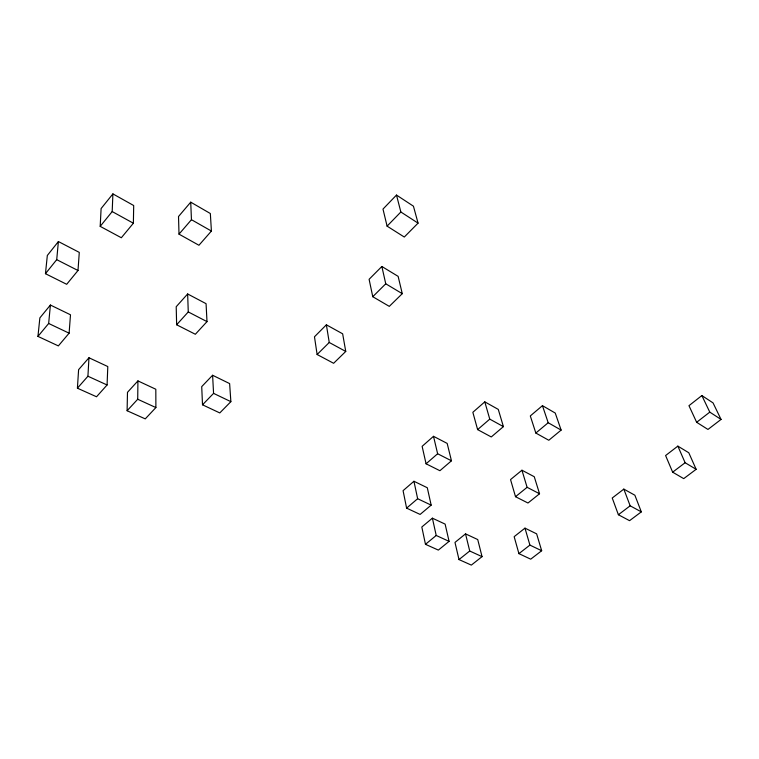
<?xml version="1.0" encoding="UTF-8"?>
<svg xmlns="http://www.w3.org/2000/svg" width="759" height="759" viewBox="0 0 759 759"><rect width="100%" height="100%" fill="white"/><g stroke="black" fill="none" stroke-linecap="round" stroke-linejoin="round"><path stroke-width="1.14" d="M127.104 410.742L137.711 399.253L137.929 380.895L155.813 389.244L155.889 407.564L145.254 418.883L127.104 410.742L127.484 392.327L137.929 380.895M133.375 223.222L133.698 205.528L112.901 193.896L101.108 208.554L100.188 226.362L121.336 237.747L133.375 223.222L112.19 211.571L112.901 193.896M107.076 384.984L107.797 366.55L88.964 357.764L78.604 369.661L77.409 388.191L96.526 396.767L107.076 384.984L87.93 376.227L88.964 357.764M77.997 270.508L79.287 252.396L58.396 241.552L47.324 255.479L45.455 273.695L66.688 284.302L77.997 270.508L56.716 259.663L58.396 241.552M69.107 333.182L70.492 314.786L50.407 305.042L39.866 317.898L37.95 336.398L58.358 345.905L69.107 333.182L48.661 323.467L50.407 305.042M45.455 273.695L56.716 259.663M100.188 226.362L112.19 211.571M37.95 336.398L48.661 323.467M190.727 202.169L178.517 216.514L179.01 234.151L198.943 245.261L211.41 231.049L210.338 213.516L190.727 202.169L191.448 219.693L179.01 234.151M77.409 388.191L87.93 376.227M187.644 293.961L176.211 306.721L176.638 324.776L195.348 334.264L206.998 321.626L206.068 303.676L187.644 293.961L188.27 311.93L176.638 324.776M212.596 375.259L201.714 386.635L202.511 404.803L219.787 412.934L230.869 401.663L229.626 383.589L212.596 375.259L213.573 393.371L202.511 404.803M396.492 195.063L382.991 209.086L387.09 226.135L404.291 237.036L418.057 223.137L413.437 206.192L396.492 195.063L400.856 211.989L418.057 223.137M387.09 226.135L400.856 211.989M381.853 266.485L369.102 279.303L372.764 296.703L389.291 306.37L402.27 293.667L398.133 276.361L381.853 266.485L385.752 283.79L402.27 293.667M326.379 324.814L314.473 336.787L317.12 354.51L333.618 363.286L345.753 351.436L342.651 333.808L326.379 324.814L329.245 342.48L345.753 351.436M372.764 296.703L385.752 283.79M317.12 354.51L329.245 342.48M433.503 436.311L422.127 446.33L426.065 463.796L439.907 470.713L451.463 460.789L447.174 443.408L433.503 436.311L437.63 453.749L451.463 460.789M484.792 401.853L472.848 412.298L477.62 429.603L491.272 436.956L503.407 426.615L498.274 409.395L484.792 401.853L489.764 419.12L503.407 426.615M426.065 463.796L437.63 453.749M413.94 481.263L403.076 490.656L406.606 508.132L420.125 514.431L431.159 505.133L427.298 487.743L413.94 481.263L417.64 498.71L431.159 505.133M477.62 429.603L489.764 419.12M406.606 508.132L417.64 498.71M542.448 405.657L530.304 415.932L535.835 433.047L548.795 440.267L561.129 430.097L555.246 413.057L542.448 405.657L548.197 422.735L561.129 430.097M432.393 518.169L421.814 527.002L425.467 544.317L438.341 550.095L449.081 541.357L445.125 524.108L432.393 518.169L436.216 535.474L449.081 541.357M535.835 433.047L548.197 422.735M425.467 544.317L436.216 535.474M521.945 470.219L510.541 479.574L515.513 496.699L527.979 503.018L539.554 493.758L534.26 476.718L521.945 470.219L527.107 487.316L539.554 493.758M465.533 533.862L454.983 542.419L458.996 559.573L471.339 565.104L482.041 556.641L477.734 539.554L465.533 533.862L469.717 551.006L482.041 556.641M515.513 496.699L527.107 487.316M458.996 559.573L469.717 551.006M524.981 528.141L514.156 536.67L518.919 553.634L530.702 559.174L541.679 550.74L536.632 533.843L524.981 528.141L529.915 545.095L541.679 550.74M701.866 395.562L688.963 405.685L696.648 422.289L707.957 429.452L721.05 419.423L713.043 402.896L701.866 395.562L709.788 412.128L721.05 419.423M518.919 553.634L529.915 545.095M696.648 422.289L709.788 412.128M677.853 446.121L665.596 455.542L672.654 472.174L683.717 478.635L696.145 469.309L688.783 452.753L677.853 446.121L685.121 462.724L696.145 469.309M623.822 489.109L612.238 498.008L618.386 514.735L629.562 520.674L641.317 511.87L634.875 495.219L623.822 489.109L630.16 505.817L641.317 511.87M672.654 472.174L685.121 462.724M618.386 514.735L630.16 505.817M137.711 399.253L155.889 407.564M213.573 393.371L230.869 401.663M188.27 311.93L206.998 321.626M191.448 219.693L211.41 231.049"/></g></svg>
